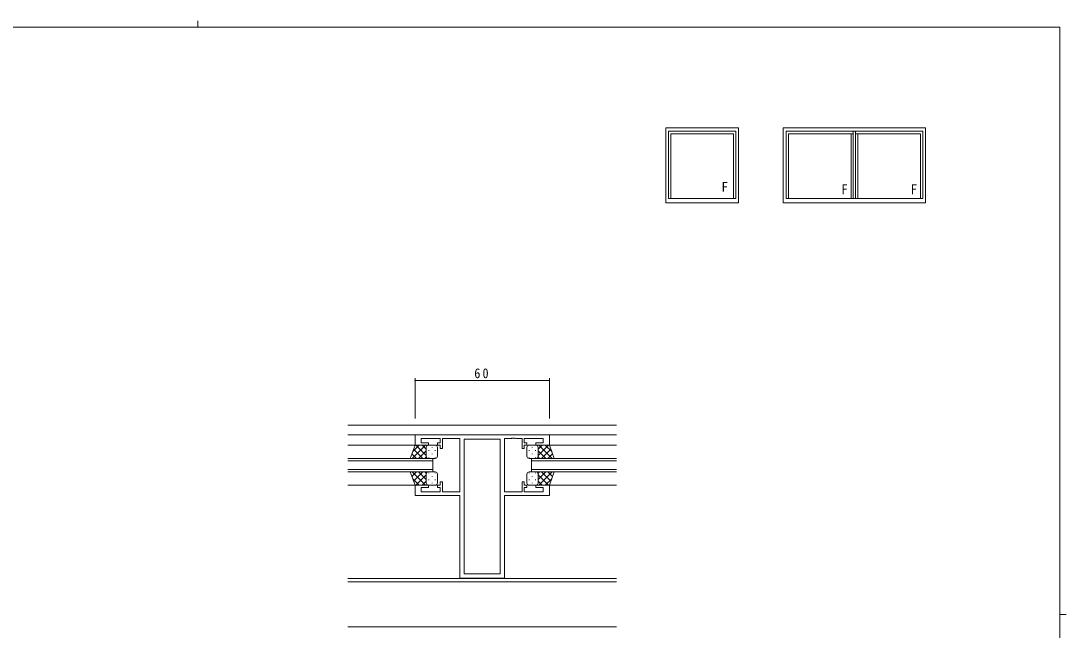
# Model space of a CAD drawing. Units: millimetres on the paper. Extents: x -420 to 373, y -297 to 267.
# Drawn here: x -111.7 to 355.1, y -5 to 267.2 of the extents above; entities that cross this region are included whole.
import ezdxf
from ezdxf.enums import TextEntityAlignment as Align

# ---------------------------------------------------------------- set-up
doc = ezdxf.new("R2010")
doc.units = ezdxf.units.MM
for name, color, linetype, lineweight in [('0-1_YKK_ZWAK', 7, 'Continuous', 9), ('0-3_YKK_11', 7, 'Continuous', 9), ('0-4_YKK_12', 2, 'Continuous', 9), ('0-5_YKK_13', 4, 'Continuous', 9), ('0-6_YKK_D', 6, 'Continuous', 9), ('0-7_YKK_A1', 4, 'Continuous', 9)]:
    doc.layers.add(name, color=color, linetype=linetype, lineweight=lineweight)
doc.styles.add('ＭＳ ゴシック', font='')
doc.styles.get('ＭＳ ゴシック').set_extended_font_data('MS Gothic')

msp = doc.modelspace()

# ---------------------------------------------------------------- linework, layer by layer
at = {"layer": '0-1_YKK_ZWAK'}
for p, q in [((-32.686, 267.2), (-32.686, 264.4)), ((352.3, 264.4), (-417.7, 264.4)), ((352.3, 264.4), (352.3, -260.6)), ((352.3, 1.9), (355.1, 1.9))]:
    msp.add_line(p, q, dxfattribs=at)
at = {"layer": '0-3_YKK_11'}
for p, q in [((64.3, 82.302), (64.3, 77.702)), ((124.3, 82.302), (64.3, 82.302)), ((67, 80.672), (75.5, 80.672)), ((67, 78.702), (67, 80.672)), ((75.5, 80.672), (75.5, 78.702)), ((76.5, 80.672), (84.3, 80.672)), ((76.5, 76.202), (76.5, 80.672)), ((84.3, 80.672), (84.3, 56.732)), ((86.23, 80.372), (86.23, 20.132)), ((102.37, 80.372), (86.23, 80.372)), ((102.37, 20.132), (102.37, 80.372)), ((102.37, 20.132), (102.37, 80.372)), ((104.3, 80.672), (107.342, 80.672)), ((104.3, 56.732), (104.3, 80.672)), ((107.342, 80.672), (107.525, 80.792)), ((107.525, 80.792), (108.075, 80.792)), ((108.075, 80.792), (108.258, 80.672)), ((108.258, 80.672), (108.342, 80.672)), ((108.342, 80.672), (108.525, 80.792)), ((108.525, 80.792), (109.075, 80.792)), ((109.075, 80.792), (109.258, 80.672)), ((109.258, 80.672), (112.1, 80.672)), ((112.1, 80.672), (112.1, 76.202)), ((113.1, 80.672), (121.6, 80.672)), ((113.1, 78.702), (113.1, 80.672)), ((121.6, 80.672), (121.6, 78.702)), ((124.3, 77.702), (124.3, 82.302)), ((64.3, 77.702), (70.3, 77.702)), ((70.3, 78.702), (67, 78.702)), ((70.3, 77.702), (70.3, 78.702)), ((74.3, 78.702), (74.3, 77.702)), ((75.5, 78.702), (74.3, 78.702)), ((74.3, 77.702), (75.5, 77.702)), ((75.5, 77.702), (75.5, 76.202)), ((75.5, 76.202), (76.5, 76.202)), ((112.1, 76.202), (113.1, 76.202)), ((114.3, 78.702), (113.1, 78.702)), ((113.1, 77.702), (114.3, 77.702)), ((113.1, 76.202), (113.1, 77.702)), ((114.3, 77.702), (114.3, 78.702)), ((118.3, 78.702), (118.3, 77.702)), ((121.6, 78.702), (118.3, 78.702)), ((118.3, 77.702), (124.3, 77.702)), ((75.5, 61.202), (75.5, 59.702)), ((76.5, 61.202), (75.5, 61.202)), ((76.5, 56.732), (76.5, 61.202)), ((112.1, 61.202), (112.1, 56.732)), ((113.1, 61.202), (112.1, 61.202)), ((113.1, 59.702), (113.1, 61.202)), ((64.3, 59.702), (64.3, 55.102)), ((70.3, 59.702), (64.3, 59.702)), ((67, 58.702), (70.3, 58.702)), ((67, 56.732), (67, 58.702)), ((75.5, 56.732), (67, 56.732)), ((70.3, 58.702), (70.3, 59.702)), ((74.3, 59.702), (74.3, 58.702)), ((75.5, 59.702), (74.3, 59.702)), ((74.3, 58.702), (75.5, 58.702)), ((75.5, 58.702), (75.5, 56.732)), ((84.3, 56.732), (76.5, 56.732)), ((112.1, 56.732), (104.3, 56.732)), ((114.3, 59.702), (113.1, 59.702)), ((113.1, 58.702), (114.3, 58.702)), ((113.1, 56.732), (113.1, 58.702)), ((121.6, 56.732), (113.1, 56.732)), ((114.3, 58.702), (114.3, 59.702)), ((118.3, 59.702), (118.3, 58.702)), ((124.3, 59.702), (118.3, 59.702)), ((118.3, 58.702), (121.6, 58.702)), ((121.6, 58.702), (121.6, 56.732)), ((124.3, 55.102), (124.3, 59.702)), ((64.3, 55.102), (84.3, 55.102)), ((84.3, 55.102), (84.3, 18.202)), ((104.3, 55.102), (124.3, 55.102)), ((104.3, 18.202), (104.3, 55.102)), ((86.23, 20.132), (102.37, 20.132)), ((84.3, 18.202), (104.3, 18.202))]:
    msp.add_line(p, q, dxfattribs=at)
at = {"layer": '0-4_YKK_12'}
for p, q in [((154.3, 86.502), (34.3, 86.502)), ((154.3, 82.302), (34.3, 82.302)), ((65.294, 77.702), (34.3, 77.702)), ((123.307, 77.702), (154.3, 77.702)), ((72.301, 71.702), (34.3, 71.702)), ((34.3, 70.702), (72.301, 70.702)), ((72.301, 65.702), (72.301, 71.702)), ((116.299, 71.702), (154.3, 71.702)), ((116.299, 65.702), (116.299, 71.702)), ((154.3, 70.702), (116.299, 70.702)), ((72.301, 66.702), (34.3, 66.702)), ((34.3, 65.702), (72.301, 65.702)), ((116.299, 66.702), (154.3, 66.702)), ((154.3, 65.702), (116.299, 65.702)), ((65.294, 59.702), (34.3, 59.702)), ((123.307, 59.702), (154.3, 59.702)), ((154.3, 18.132), (34.3, 18.132)), ((154.3, 16.502), (34.3, 16.502)), ((154.3, -3.498), (34.3, -3.498))]:
    msp.add_line(p, q, dxfattribs=at)
at = {"layer": '0-5_YKK_13'}
for p, q in [((62.157, 71.702), (64.3, 77.702)), ((69.032, 77.702), (63.032, 71.702)), ((66.204, 77.702), (63.243, 74.741)), ((67.852, 71.702), (63.656, 75.897)), ((64.3, 77.702), (70.3, 77.702)), ((69.3, 73.081), (64.68, 77.702)), ((69.3, 75.141), (65.86, 71.702)), ((69.3, 75.91), (67.508, 77.702)), ((69.3, 76.702), (69.3, 73.102)), ((69.3, 76.302), (69.3, 72.702)), ((73.3, 77.702), (70.3, 77.702)), ((70.522, 75.367), (70.522, 75.167)), ((71.937, 76.782), (71.937, 76.582)), ((73.352, 75.367), (73.352, 75.167)), ((74.3, 72.702), (74.3, 76.702)), ((114.3, 72.702), (114.3, 76.702)), ((115.249, 75.367), (115.249, 75.167)), ((115.3, 77.702), (118.3, 77.702)), ((116.664, 76.782), (116.664, 76.582)), ((118.079, 75.367), (118.079, 75.167)), ((124.3, 77.702), (118.3, 77.702)), ((119.3, 75.91), (121.092, 77.702)), ((119.3, 73.081), (123.92, 77.702)), ((119.3, 76.702), (119.3, 73.102)), ((119.3, 76.302), (119.3, 72.702)), ((119.3, 75.141), (122.74, 71.702)), ((119.568, 77.702), (125.568, 71.702)), ((120.749, 71.702), (124.945, 75.897)), ((122.397, 77.702), (125.358, 74.741)), ((126.443, 71.702), (124.3, 77.702)), ((70.3, 71.702), (62.157, 71.702)), ((65.023, 71.702), (62.912, 73.813)), ((69.357, 72.37), (68.689, 71.702)), ((70.3, 71.702), (73.3, 71.702)), ((70.522, 72.337), (70.522, 72.137)), ((71.937, 73.752), (71.937, 73.552)), ((73.352, 72.337), (73.352, 72.137)), ((115.249, 72.337), (115.249, 72.137)), ((118.3, 71.702), (115.3, 71.702)), ((116.664, 73.752), (116.664, 73.552)), ((118.079, 72.337), (118.079, 72.137)), ((118.3, 71.702), (126.443, 71.702)), ((119.243, 72.37), (119.912, 71.702)), ((123.577, 71.702), (125.689, 73.813)), ((62.157, 65.702), (70.3, 65.702)), ((62.157, 65.702), (64.3, 59.702)), ((65.023, 65.702), (62.912, 63.59)), ((69.032, 59.702), (63.032, 65.702)), ((67.852, 65.702), (63.656, 61.506)), ((69.3, 62.262), (65.86, 65.702)), ((69.357, 65.034), (68.689, 65.702)), ((70.3, 65.702), (73.3, 65.702)), ((118.3, 65.702), (115.3, 65.702)), ((126.443, 65.702), (118.3, 65.702)), ((119.243, 65.034), (119.912, 65.702)), ((119.3, 62.262), (122.74, 65.702)), ((119.568, 59.702), (125.568, 65.702)), ((120.749, 65.702), (124.945, 61.506)), ((123.577, 65.702), (125.689, 63.59)), ((126.443, 65.702), (124.3, 59.702)), ((66.204, 59.702), (63.243, 62.662)), ((69.3, 64.322), (64.68, 59.702)), ((69.3, 61.493), (67.508, 59.702)), ((69.3, 61.102), (69.3, 64.702)), ((69.3, 60.702), (69.3, 64.302)), ((70.522, 65.067), (70.522, 65.267)), ((70.522, 62.037), (70.522, 62.237)), ((71.937, 63.652), (71.937, 63.852)), ((71.937, 60.622), (71.937, 60.822)), ((73.352, 65.067), (73.352, 65.267)), ((73.352, 62.037), (73.352, 62.237)), ((74.3, 64.702), (74.3, 60.702)), ((114.3, 64.702), (114.3, 60.702)), ((115.249, 65.067), (115.249, 65.267)), ((115.249, 62.037), (115.249, 62.237)), ((116.664, 63.652), (116.664, 63.852)), ((116.664, 60.622), (116.664, 60.822)), ((118.079, 65.067), (118.079, 65.267)), ((118.079, 62.037), (118.079, 62.237)), ((119.3, 61.102), (119.3, 64.702)), ((119.3, 64.322), (123.92, 59.702)), ((119.3, 60.702), (119.3, 64.302)), ((119.3, 61.493), (121.092, 59.702)), ((122.397, 59.702), (125.358, 62.662)), ((64.3, 59.702), (70.3, 59.702)), ((73.3, 59.702), (70.3, 59.702)), ((115.3, 59.702), (118.3, 59.702)), ((124.3, 59.702), (118.3, 59.702))]:
    msp.add_line(p, q, dxfattribs=at)
for centre, start, end in [((70.3, 76.702), 89.99998, 179.99998), ((70.3, 76.702), 89.99998, 179.99998), ((73.3, 76.702), 359.99998, 89.99998), ((115.3, 76.702), 90, 180), ((118.3, 76.702), 0, 90), ((118.3, 76.702), 0, 90), ((70.3, 72.702), 179.99998, 269.99998), ((70.3, 72.702), 179.99998, 269.99998), ((73.3, 72.702), 269.99998, 359.99998), ((115.3, 72.702), 180, 270), ((118.3, 72.702), 270, 0), ((118.3, 72.702), 270, 0), ((70.3, 64.702), 89.99998, 179.99998), ((70.3, 64.702), 89.99998, 179.99998), ((73.3, 64.702), 359.99998, 89.99998), ((115.3, 64.702), 90, 180), ((118.3, 64.702), 0, 90), ((118.3, 64.702), 0, 90), ((70.3, 60.702), 179.99998, 269.99998), ((70.3, 60.702), 179.99998, 269.99998), ((73.3, 60.702), 269.99998, 359.99998), ((115.3, 60.702), 180, 270), ((118.3, 60.702), 270, 0), ((118.3, 60.702), 270, 0)]:
    msp.add_arc(centre, 1, start, end, dxfattribs=at)
at = {"layer": '0-6_YKK_D'}
for p, q in [((64.3, 89.502), (64.3, 107.502)), ((124.3, 89.502), (124.3, 107.502)), ((64.3, 106.502), (124.3, 106.502))]:
    msp.add_line(p, q, dxfattribs=at)
for centre, start, end in [((64.3, 106.502), 0, 180), ((64.3, 106.502), 180, 0), ((124.3, 106.502), 0, 180), ((124.3, 106.502), 180, 0)]:
    msp.add_arc(centre, 0.106, start, end, dxfattribs=at)
at = {"layer": '0-7_YKK_A1'}
for p, q in [((177.55, 187.9), (177.55, 217.9)), ((177.55, 217.9), (207.55, 217.9)), ((178.55, 187.9), (178.55, 216.8)), ((178.55, 216.8), (206.55, 216.8)), ((206.55, 187.9), (206.55, 216.8)), ((207.55, 187.9), (207.55, 217.9)), ((208.8, 185.9), (208.8, 219.4)), ((230.05, 217.9), (291.05, 217.9)), ((230.05, 187.9), (230.05, 217.9)), ((231.05, 216.8), (260.05, 216.8)), ((231.05, 187.9), (231.05, 216.8)), ((259.05, 187.9), (259.05, 216.8)), ((260.05, 187.9), (260.05, 217.9)), ((261.05, 187.9), (261.05, 217.9)), ((261.05, 216.8), (290.05, 216.8)), ((262.05, 187.9), (262.05, 216.8)), ((290.05, 187.9), (290.05, 216.8)), ((291.05, 187.9), (291.05, 217.9)), ((292.3, 185.9), (292.3, 219.4)), ((177.55, 187.9), (207.55, 187.9)), ((230.05, 187.9), (291.05, 187.9)), ((176.3, 185.9), (208.8, 185.9)), ((228.8, 185.9), (292.3, 185.9))]:
    msp.add_line(p, q, dxfattribs=at)
for points in [[(176.3, 185.9), (176.3, 219.4), (208.8, 219.4)], [(228.8, 185.9), (228.8, 219.4), (292.3, 219.4)]]:
    msp.add_lwpolyline(points, dxfattribs=at)

# ---------------------------------------------------------------- texts
at = {"layer": '0-6_YKK_D', "color": 3, "insert": (90.78, 107.502), "char_height": 4.399, "attachment_point": 7, "style": 'ＭＳ ゴシック'}
msp.add_mtext('\\T1.36;\\W0.9;60', dxfattribs=at)
at = {"layer": '0-7_YKK_A1', "color": 3, "style": 'ＭＳ ゴシック'}
for p in [(201.141, 189.508), (254.628, 188.45), (285.628, 188.45)]:
    msp.add_text('F', height=4.399, dxfattribs=at).set_placement(p, align=Align.BOTTOM_LEFT)

doc.saveas('drawing.dxf')
